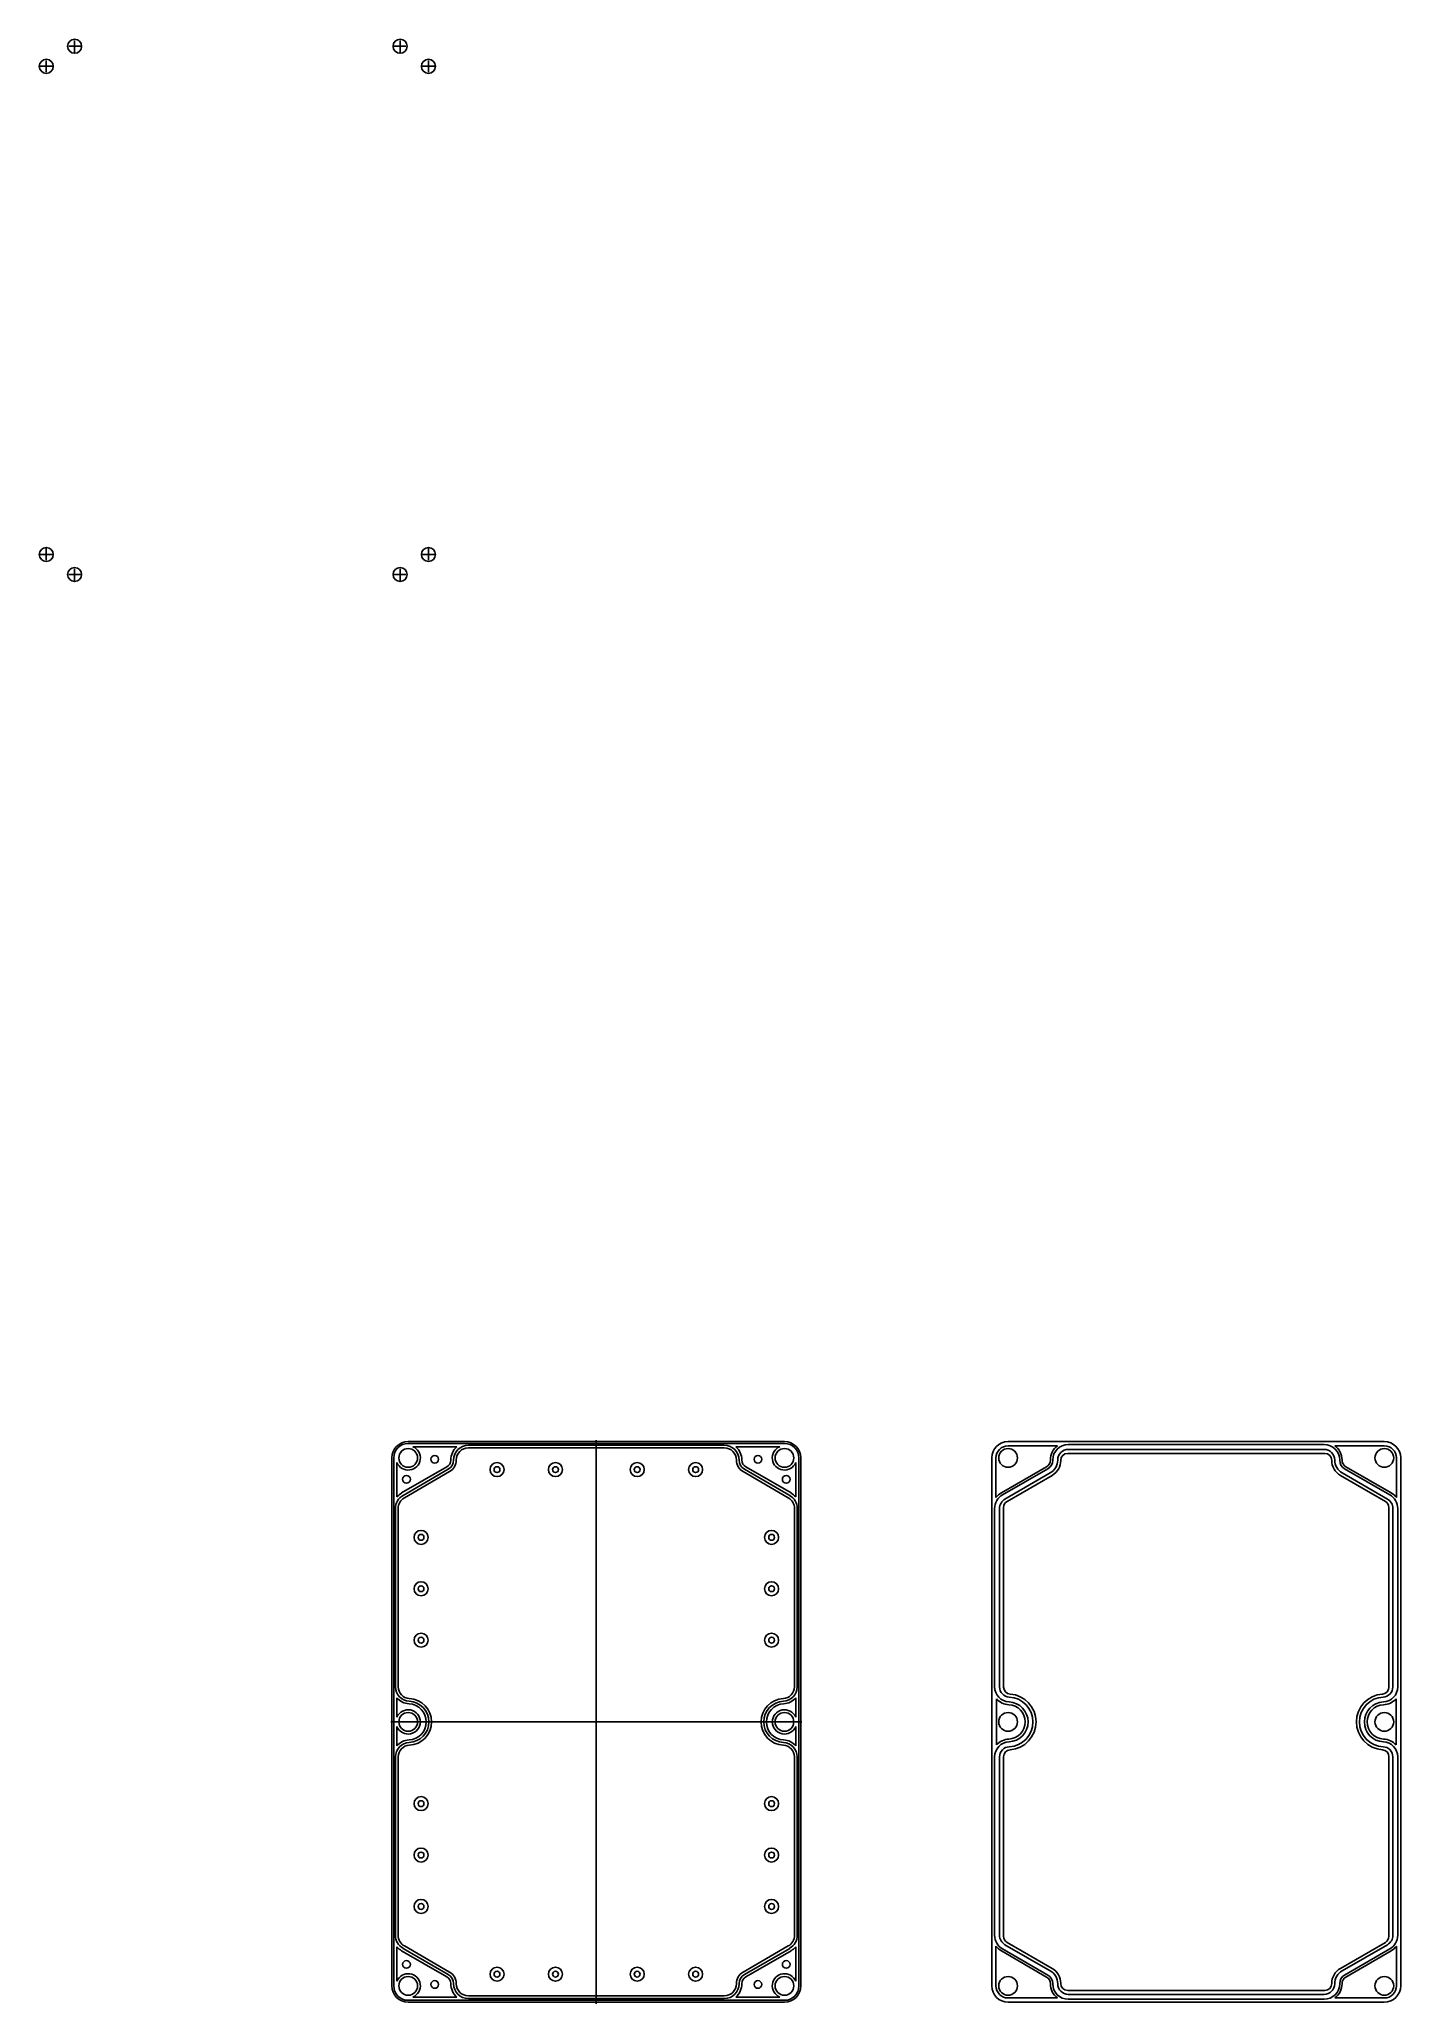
# Model space of a CAD drawing. Header units: millimetres. Extents: x 572 to 1155, y 324 to 1165.
import ezdxf

# ---------------------------------------------------------------- set-up
doc = ezdxf.new("R2010")
doc.units = ezdxf.units.MM

msp = doc.modelspace()

# ---------------------------------------------------------------- linework, layer by layer
for p, q in [((584.84, 1161.58), (590.34, 1161.58)), ((587.34, 1159.08), (587.34, 1164.08)), ((729.1, 1161.58), (723.6, 1161.58)), ((726.6, 1159.08), (726.6, 1164.08)), ((572.22, 1153), (577.72, 1153)), ((575.22, 1150.5), (575.22, 1155.5)), ((741.72, 1153), (736.22, 1153)), ((738.72, 1150.5), (738.72, 1155.5)), ((572.22, 944.02), (577.72, 944.02)), ((575.22, 946.52), (575.22, 941.52)), ((741.72, 944.02), (736.22, 944.02)), ((738.72, 946.52), (738.72, 941.52)), ((584.84, 935.44), (590.34, 935.44)), ((587.34, 937.94), (587.34, 932.94)), ((729.1, 935.44), (723.6, 935.44)), ((726.6, 937.94), (726.6, 932.94)), ((891.08, 564.26), (730.08, 564.26)), ((891.08, 563.46), (730.08, 563.46)), ((810.58, 564.91), (810.58, 323.61)), ((1147.77, 564.26), (986.77, 564.26)), ((723.08, 331.26), (723.08, 557.26)), ((723.88, 331.26), (723.88, 557.26)), ((725.28, 540.61), (725.28, 555.26)), ((750.9, 562.06), (732.08, 562.06)), ((748.3, 556.33), (748.3, 556.36)), ((749.5, 556.33), (749.5, 556.36)), ((750.65, 556.33), (750.65, 556.36)), ((865.32, 562.71), (755.85, 562.71)), ((865.32, 561.56), (755.85, 561.56)), ((870.27, 562.06), (889.08, 562.06)), ((870.52, 556.33), (870.52, 556.36)), ((871.67, 556.33), (871.67, 556.36)), ((872.87, 556.33), (872.87, 556.36)), ((895.88, 540.61), (895.88, 555.26)), ((897.28, 331.26), (897.28, 557.26)), ((898.08, 331.26), (898.08, 557.26)), ((979.77, 331.26), (979.77, 557.26)), ((981.57, 557.26), (981.57, 540.27)), ((986.77, 562.46), (1007.92, 562.46)), ((1004.89, 556.33), (1004.89, 556.36)), ((1005.89, 556.33), (1005.89, 556.36)), ((1007.99, 556.33), (1007.99, 556.36)), ((1009.29, 556.19), (1009.29, 556.21)), ((1122.26, 559.21), (1012.29, 559.21)), ((1122.01, 563.01), (1012.54, 563.01)), ((1122.01, 560.91), (1012.54, 560.91)), ((1125.26, 556.19), (1125.26, 556.21)), ((1126.56, 556.33), (1126.56, 556.36)), ((1147.77, 562.46), (1126.62, 562.46)), ((1128.66, 556.33), (1128.66, 556.36)), ((1129.66, 556.33), (1129.66, 556.36)), ((1152.97, 557.26), (1152.97, 540.27)), ((1154.77, 331.26), (1154.77, 557.26)), ((746.63, 553.43), (727.26, 542.25)), ((747.23, 552.39), (727.86, 541.21)), ((747.8, 551.39), (728.43, 540.21)), ((873.37, 551.39), (892.73, 540.21)), ((873.94, 552.39), (893.31, 541.21)), ((874.54, 553.43), (893.91, 542.25)), ((1003.27, 553.52), (983.9, 542.33)), ((1003.77, 552.65), (984.4, 541.47)), ((1004.82, 550.83), (985.45, 539.65)), ((1005.59, 549.78), (986.32, 538.65)), ((1128.96, 549.78), (1148.22, 538.65)), ((1129.73, 550.83), (1149.1, 539.65)), ((1130.78, 552.65), (1150.15, 541.47)), ((1131.28, 553.52), (1150.65, 542.33)), ((724.63, 459.24), (724.63, 535.62)), ((725.78, 459.24), (725.78, 535.62)), ((895.38, 459.24), (895.38, 535.62)), ((896.53, 459.24), (896.53, 535.62)), ((981.02, 459.24), (981.02, 535.62)), ((983.12, 459.24), (983.12, 535.62)), ((984.82, 459.18), (984.82, 536.05)), ((1149.72, 459.18), (1149.72, 536.05)), ((1151.42, 459.24), (1151.42, 535.62)), ((1153.52, 459.24), (1153.52, 535.62)), ((725.28, 446.26), (725.28, 454.52)), ((895.88, 446.26), (895.88, 454.52)), ((981.77, 444.26), (981.77, 454.15)), ((1152.77, 444.26), (1152.77, 454.15)), ((722.58, 444.26), (898.58, 444.26)), ((725.28, 434), (725.28, 442.26)), ((895.88, 434), (895.88, 442.26)), ((981.77, 434.38), (981.77, 444.26)), ((1152.77, 434.38), (1152.77, 444.26)), ((724.63, 352.91), (724.63, 429.28)), ((725.78, 352.91), (725.78, 429.28)), ((895.38, 352.91), (895.38, 429.28)), ((896.53, 352.91), (896.53, 429.28)), ((981.02, 352.91), (981.02, 429.28)), ((983.12, 352.91), (983.12, 429.28)), ((984.82, 352.47), (984.82, 429.35)), ((1149.72, 352.47), (1149.72, 429.35)), ((1151.42, 352.91), (1151.42, 429.28)), ((1153.52, 352.91), (1153.52, 429.28)), ((725.28, 347.92), (725.28, 333.26)), ((746.63, 335.1), (727.26, 346.28)), ((747.23, 336.14), (727.86, 347.32)), ((747.8, 337.13), (728.43, 348.32)), ((873.37, 337.13), (892.73, 348.32)), ((873.94, 336.14), (893.31, 347.32)), ((874.54, 335.1), (893.91, 346.28)), ((895.88, 347.92), (895.88, 333.26)), ((981.57, 331.26), (981.57, 348.26)), ((1003.27, 335.01), (983.9, 346.19)), ((1003.77, 335.88), (984.4, 347.06)), ((1004.82, 337.7), (985.45, 348.88)), ((1005.59, 338.75), (986.32, 349.87)), ((1128.96, 338.75), (1148.22, 349.87)), ((1129.73, 337.7), (1149.1, 348.88)), ((1130.78, 335.88), (1150.15, 347.06)), ((1131.28, 335.01), (1150.65, 346.19)), ((1152.97, 331.26), (1152.97, 348.26)), ((748.3, 332.2), (748.3, 332.16)), ((749.5, 332.2), (749.5, 332.16)), ((750.65, 332.2), (750.65, 332.16)), ((870.52, 332.2), (870.52, 332.16)), ((871.67, 332.2), (871.67, 332.16)), ((872.87, 332.2), (872.87, 332.16)), ((1004.89, 332.2), (1004.89, 332.16)), ((1007.99, 332.2), (1007.99, 332.16)), ((1009.29, 332.34), (1009.29, 332.31)), ((1122.26, 329.31), (1012.29, 329.31)), ((1125.26, 332.34), (1125.26, 332.31)), ((1126.56, 332.2), (1126.56, 332.16)), ((1128.66, 332.2), (1128.66, 332.16)), ((1129.66, 332.2), (1129.66, 332.16)), ((730.08, 325.06), (891.08, 325.06)), ((730.08, 324.26), (891.08, 324.26)), ((750.9, 326.46), (732.08, 326.46)), ((865.32, 326.96), (755.85, 326.96)), ((865.32, 325.81), (755.85, 325.81)), ((870.27, 326.46), (889.08, 326.46)), ((986.77, 326.06), (1007.92, 326.06)), ((986.77, 324.26), (1147.77, 324.26)), ((1122.01, 327.61), (1012.54, 327.61)), ((1122.01, 325.51), (1012.54, 325.51)), ((1147.77, 326.06), (1126.62, 326.06))]:
    msp.add_line(p, q)
for centre, radius in [((587.34, 1161.58), 3), ((726.6, 1161.58), 3), ((575.22, 1153), 3), ((738.72, 1153), 3), ((575.22, 944.02), 3), ((738.72, 944.02), 3), ((587.34, 935.44), 3), ((726.6, 935.44), 3), ((730.08, 557.26), 4), ((741.45, 556.68), 1.65), ((768.08, 552.26), 3), ((793.08, 552.26), 3), ((828.08, 552.26), 3), ((853.08, 552.26), 3), ((879.72, 556.68), 1.65), ((891.08, 557.26), 4), ((986.77, 557.26), 4), ((1147.77, 557.26), 4), ((729.34, 548.1), 1.65), ((768.08, 552.26), 1.25), ((793.08, 552.26), 1.25), ((828.08, 552.26), 1.25), ((853.08, 552.26), 1.25), ((891.83, 548.1), 1.65), ((735.58, 523.26), 3), ((735.58, 523.26), 1.25), ((885.58, 523.26), 3), ((885.58, 523.26), 1.25), ((735.58, 501.26), 3), ((735.58, 501.26), 1.25), ((885.58, 501.26), 3), ((885.58, 501.26), 1.25), ((735.58, 479.26), 3), ((735.58, 479.26), 1.25), ((885.58, 479.26), 3), ((885.58, 479.26), 1.25), ((730.08, 444.26), 4), ((891.08, 444.26), 4), ((986.77, 444.26), 4), ((1147.77, 444.26), 4), ((735.58, 409.26), 3), ((885.58, 409.26), 3), ((735.58, 409.26), 1.25), ((885.58, 409.26), 1.25), ((735.58, 387.26), 3), ((735.58, 387.26), 1.25), ((885.58, 387.26), 3), ((885.58, 387.26), 1.25), ((735.58, 365.26), 3), ((735.58, 365.26), 1.25), ((885.58, 365.26), 3), ((885.58, 365.26), 1.25), ((729.34, 340.43), 1.65), ((768.08, 336.26), 3), ((768.08, 336.26), 1.25), ((793.08, 336.26), 3), ((793.08, 336.26), 1.25), ((828.08, 336.26), 3), ((828.08, 336.26), 1.25), ((853.08, 336.26), 3), ((853.08, 336.26), 1.25), ((891.83, 340.43), 1.65), ((730.08, 331.26), 4), ((741.45, 331.85), 1.65), ((879.72, 331.85), 1.65), ((891.08, 331.26), 4), ((986.77, 331.26), 4), ((1147.77, 331.26), 4)]:
    msp.add_circle(centre, radius)
for centre, radius, start, end in [((730.08, 557.26), 7, 90, 180), ((730.08, 557.26), 6.2, 90, 180), ((891.08, 557.26), 7, 0, 90), ((891.08, 557.26), 6.2, 0, 90), ((986.77, 557.26), 7, 90, 180), ((1147.77, 557.26), 7, 0, 90), ((730.08, 557.26), 5.2, 202.61986, 67.38014), ((744.95, 556.33), 3.35, 300, 0), ((744.95, 556.33), 4.55, 300, 0), ((744.95, 556.33), 5.7, 300, 0), ((755.85, 556.36), 7.55, 130.97752, 180), ((755.85, 556.36), 6.35, 90, 180), ((755.85, 556.36), 5.2, 90, 180), ((865.32, 556.36), 6.35, 0, 90), ((865.32, 556.36), 5.2, 0, 90), ((865.32, 556.36), 7.55, 0, 49.02248), ((876.22, 556.33), 5.7, 180, 240), ((876.22, 556.33), 4.55, 180, 240), ((876.22, 556.33), 3.35, 180, 240), ((891.08, 557.26), 5.2, 112.61986, 337.38014), ((986.77, 557.26), 5.2, 90, 180), ((1001.64, 556.33), 3.25, 300, 0), ((1001.64, 556.33), 4.25, 300, 0), ((1001.64, 556.33), 6.35, 300, 0), ((1012.54, 556.36), 7.65, 127.11883, 180), ((1001.89, 556.19), 7.4, 300, 0), ((1012.54, 556.36), 6.65, 90, 180), ((1012.54, 556.36), 4.55, 90, 180), ((1012.29, 556.21), 3, 90, 180), ((1122.01, 556.36), 6.65, 0, 90), ((1122.01, 556.36), 4.55, 0, 90), ((1122.26, 556.21), 3, 0, 90), ((1132.66, 556.19), 7.4, 180, 240), ((1132.91, 556.33), 6.35, 180, 240), ((1122.01, 556.36), 7.65, 0, 52.88117), ((1132.91, 556.33), 4.25, 180, 240), ((1132.91, 556.33), 3.25, 180, 240), ((1147.77, 557.26), 5.2, 0, 90), ((731.08, 535.62), 6.45, 120, 180), ((731.08, 535.62), 7.65, 120, 139.30313), ((731.08, 535.62), 5.3, 120, 180), ((890.08, 535.62), 5.3, 360, 60), ((890.08, 535.62), 6.45, 360, 60), ((890.08, 535.62), 7.65, 40.69687, 60), ((987.77, 535.62), 6.75, 120, 180), ((987.77, 535.62), 7.75, 120, 143.1301), ((987.77, 535.62), 4.65, 120, 180), ((987.82, 536.05), 3, 120, 180), ((1146.72, 536.05), 3, 360, 60), ((1146.77, 535.62), 4.65, 360, 60), ((1146.77, 535.62), 6.75, 360, 60), ((1146.77, 535.62), 7.75, 36.8699, 60), ((730.78, 459.25), 6.15, 180, 267.32523), ((730.78, 459.25), 7.25, 220.65727, 267.32523), ((730.78, 459.25), 5, 180, 267.32523), ((730.08, 444.26), 10, 272.67477, 87.32523), ((891.08, 444.26), 10, 92.67477, 267.32523), ((890.38, 459.25), 5, 272.67477, 0), ((890.38, 459.25), 6.15, 272.67477, 0), ((890.38, 459.25), 7.25, 272.67477, 319.34273), ((987.47, 459.25), 6.45, 180, 267.32523), ((987.47, 459.25), 7.65, 221.8325, 267.32523), ((987.47, 459.25), 4.35, 180, 267.32523), ((987.82, 459.18), 3, 180, 265.97256), ((986.77, 444.26), 10.65, 272.67477, 87.32523), ((986.77, 444.26), 11.95, 274.02744, 85.97256), ((1147.77, 444.26), 11.95, 94.02744, 265.97256), ((1147.77, 444.26), 10.65, 92.67477, 267.32523), ((1146.72, 459.18), 3, 274.02744, 0), ((1147.07, 459.25), 4.35, 272.67477, 0), ((1147.07, 459.25), 6.45, 272.67477, 0), ((1147.07, 459.25), 7.65, 272.67477, 318.1675), ((730.08, 444.26), 5.2, 202.61992, 157.38008), ((730.08, 444.26), 7.75, 272.67477, 87.32523), ((730.08, 444.26), 8.85, 272.67477, 87.32523), ((891.08, 444.26), 8.85, 92.67477, 267.32523), ((891.08, 444.26), 7.75, 92.67477, 267.32523), ((891.08, 444.26), 5.2, 22.61992, 337.38008), ((986.77, 444.26), 7.35, 272.67477, 87.32523), ((986.77, 444.26), 8.55, 272.67477, 87.32523), ((1147.77, 444.26), 8.55, 92.67477, 267.32523), ((1147.77, 444.26), 7.35, 92.67477, 267.32523), ((730.78, 429.28), 6.15, 92.67477, 180), ((730.78, 429.28), 7.25, 92.67477, 139.34273), ((730.78, 429.28), 5, 92.67477, 180), ((890.38, 429.28), 5, 0, 87.32523), ((890.38, 429.28), 6.15, 0, 87.32523), ((890.38, 429.28), 7.25, 40.65727, 87.32523), ((987.47, 429.28), 6.45, 92.67477, 180), ((987.47, 429.28), 7.65, 92.67477, 138.1675), ((987.47, 429.28), 4.35, 92.67477, 180), ((987.82, 429.35), 3, 94.02744, 180), ((1146.72, 429.35), 3, 0, 85.97256), ((1147.07, 429.28), 4.35, 0, 87.32523), ((1147.07, 429.28), 6.45, 0, 87.32523), ((1147.07, 429.28), 7.65, 41.8325, 87.32523), ((731.08, 352.91), 6.45, 180, 240), ((731.08, 352.91), 7.65, 220.69687, 240), ((731.08, 352.91), 5.3, 180, 240), ((890.08, 352.91), 5.3, 300, 0), ((890.08, 352.91), 6.45, 300, 0), ((890.08, 352.91), 7.65, 300, 319.30313), ((987.77, 352.91), 6.75, 180, 240), ((987.77, 352.91), 7.75, 216.8699, 240), ((987.77, 352.91), 4.65, 180, 240), ((987.82, 352.47), 3, 180, 240), ((1146.72, 352.47), 3, 300, 0), ((1146.77, 352.91), 4.65, 300, 0), ((1146.77, 352.91), 6.75, 300, 0), ((1146.77, 352.91), 7.75, 300, 323.1301), ((730.08, 331.26), 5.2, 292.61986, 157.38014), ((744.95, 332.2), 5.7, 0, 60), ((876.22, 332.2), 5.7, 120, 180), ((891.08, 331.26), 5.2, 22.61986, 247.38014), ((1001.64, 332.2), 6.35, 0, 60), ((1001.89, 332.34), 7.4, 0, 60), ((1132.66, 332.34), 7.4, 120, 180), ((1132.91, 332.2), 6.35, 120, 180), ((730.08, 331.26), 7, 180, 270), ((730.08, 331.26), 6.2, 180, 270), ((744.95, 332.2), 3.35, 0, 60), ((744.95, 332.2), 4.55, 0, 60), ((755.85, 332.16), 7.55, 180, 229.02248), ((755.85, 332.16), 6.35, 180, 270), ((755.85, 332.16), 5.2, 180, 270), ((865.32, 332.16), 5.2, 270, 0), ((865.32, 332.16), 6.35, 270, 0), ((865.32, 332.16), 7.55, 310.97752, 0), ((876.22, 332.2), 4.55, 120, 180), ((876.22, 332.2), 3.35, 120, 180), ((891.08, 331.26), 7, 270, 0), ((891.08, 331.26), 6.2, 270, 0), ((986.77, 331.26), 7, 180, 270), ((986.77, 331.26), 5.2, 180, 270), ((1001.64, 332.2), 3.25, 0, 60), ((1001.64, 332.2), 4.25, 0, 60), ((1012.54, 332.16), 7.65, 180, 232.88117), ((1012.54, 332.16), 6.65, 180, 270), ((1012.54, 332.16), 4.55, 180, 270), ((1012.29, 332.31), 3, 180, 270), ((1122.01, 332.16), 6.65, 270, 0), ((1122.01, 332.16), 4.55, 270, 0), ((1122.26, 332.31), 3, 270, 0), ((1122.01, 332.16), 7.65, 307.11883, 0), ((1132.91, 332.2), 4.25, 120, 180), ((1132.91, 332.2), 3.25, 120, 180), ((1147.77, 331.26), 7, 270, 0), ((1147.77, 331.26), 5.2, 270, 0)]:
    msp.add_arc(centre, radius, start, end)

doc.saveas('drawing.dxf')
